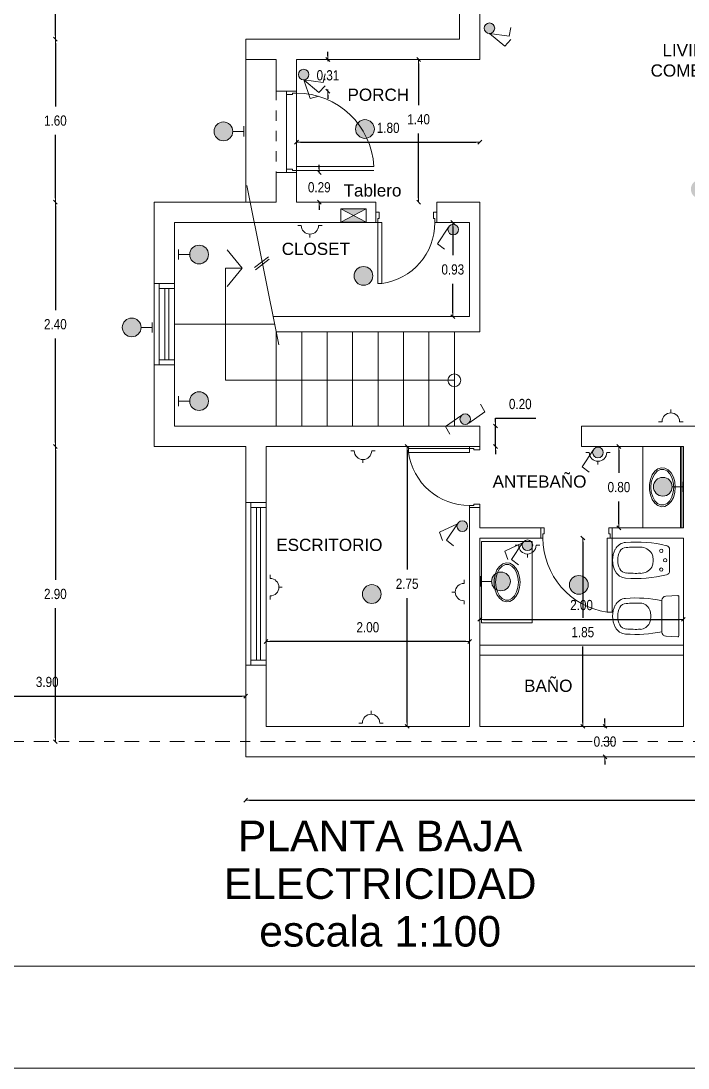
# Model space of a CAD drawing. Header units: millimetres. Extents: x 337 to 1167, y 242 to 575.
# Drawn here: x 541.02 to 547.58, y 242.38 to 252.67 of the extents above; entities that cross this region are included whole.
import ezdxf

# ---------------------------------------------------------------- set-up
doc = ezdxf.new("R2010")
doc.units = ezdxf.units.MM
doc.linetypes.add('bein_line', pattern=[0.08, 0.04, -0.04])
doc.linetypes.add('EJE', pattern=[0.205, 0.145, -0.03, 0, -0.03])
doc.layers.get('0').update_dxf_attribs({"lineweight": 5})
doc.layers.get('Defpoints').update_dxf_attribs({"lineweight": 5})
for name, color, linetype, lineweight in [('0-PB-SANITARIOS', 9, 'Continuous', 5), ('01', 1, 'Continuous', 5), ('cotas', 7, 'Continuous', 5), ('MUROS', 4, 'Continuous', 20), ('PRESENTACION ANTEPROYECTO', 7, 'Continuous', 5), ('proyeccion', 1, 'bein_line', 5), ('sanitarios', 1, 'Continuous', 5), ('trama', 9, 'Continuous', 25)]:
    doc.layers.add(name, color=color, linetype=linetype, lineweight=lineweight)
doc.styles.add('GENERATED_STYLE_13', font='')
doc.styles.add('GENERATED_STYLE_14', font='arial.ttf')
doc.styles.get('GENERATED_STYLE_13').set_extended_font_data('Arial Narrow Occidental')
doc.dimstyles.new('Dimstyle_92', dxfattribs={"dimtxt": 0.1, "dimasz": 0.038, "dimexe": 0.18, "dimexo": 0, "dimgap": 0.09, "dimtad": 1, "dimtih": 1, "dimtoh": 1, "dimzin": 0, "dimdsep": 46, "dimtxsty": 'GENERATED_STYLE_13', "dimblk": 'ARROWHEAD_6', "dimblk1": 'ARROWHEAD_6', "dimblk2": 'ARROWHEAD_6', "dimcen": 0.09, "dimse1": 1, "dimse2": 1, "dimclrd": 252, "dimclre": 252, "dimclrt": 252, "dimadec": 0, "dimazin": 0, "dimtfac": 1, "dimtdec": 4, "dimtmove": 0, "dimatfit": 3, "dimfxl": 1, "dimtolj": 1, "dimtzin": 0, "dimarcsym": 0})

# ---------------------------------------------------------------- blocks, each defined once
blk = doc.blocks.new('ARROWHEAD_6')
at = {"color": 0, "linetype": 'Continuous'}
for p, q in [((0, 0), (-1, 0)), ((-0.5, -0.5), (0.5, 0.5))]:
    blk.add_line(p, q, dxfattribs=at)
blk = doc.blocks.new('*D355')
at = {"layer": 'cotas', "color": 252, "lineweight": -2, "transparency": 16777216}
for p, q in [((544.818, 248.45), (544.818, 247.278)), ((544.818, 245.776), (544.818, 246.998))]:
    blk.add_line(p, q, dxfattribs=at)
at = {"layer": 'Defpoints', "color": 0, "transparency": 16777216}
for p in [(543.432, 248.488), (544.818, 248.488), (543.432, 245.738)]:
    blk.add_point(p, dxfattribs=at)
at = {"layer": 'cotas', "color": 252, "lineweight": -2, "transparency": 16777216, "xscale": 0.03800000000000001, "yscale": 0.03800000000000001, "zscale": 0.03800000000000001}
for p, rotation in [((544.818, 248.488), 90), ((544.818, 245.738), 270)]:
    blk.add_blockref('ARROWHEAD_6', p, dxfattribs=dict(at, rotation=rotation))
at = {"layer": 'cotas', "color": 252, "transparency": 16777216, "insert": (544.818, 247.138), "char_height": 0.1, "attachment_point": 5, "style": 'GENERATED_STYLE_13'}
blk.add_mtext('\\A1;2.75', dxfattribs=at)
blk = doc.blocks.new('*D356')
at = {"layer": 'cotas', "color": 252, "lineweight": -2, "transparency": 16777216}
blk.add_line((545.394, 246.571), (543.47, 246.571), dxfattribs=at)
at = {"layer": 'Defpoints', "color": 0, "transparency": 16777216}
for p in [(543.432, 246.571), (543.432, 245.738), (545.432, 245.738)]:
    blk.add_point(p, dxfattribs=at)
at = {"layer": 'cotas', "color": 252, "lineweight": -2, "transparency": 16777216, "xscale": 0.03800000000000001, "yscale": 0.03800000000000001, "zscale": 0.03800000000000001, "rotation": 180}
blk.add_blockref('ARROWHEAD_6', (543.432, 246.571), dxfattribs=at)
at = {"layer": 'cotas', "color": 252, "lineweight": -2, "transparency": 16777216, "xscale": 0.03800000000000001, "yscale": 0.03800000000000001, "zscale": 0.03800000000000001}
blk.add_blockref('ARROWHEAD_6', (545.432, 246.571), dxfattribs=at)
at = {"layer": 'cotas', "color": 252, "transparency": 16777216, "insert": (544.432, 246.711), "char_height": 0.1, "attachment_point": 5, "style": 'GENERATED_STYLE_13'}
blk.add_mtext('\\A1;2.00', dxfattribs=at)
blk = doc.blocks.new('*D334')
at = {"layer": 'cotas', "color": 252, "lineweight": -2, "transparency": 16777216}
for p, q in [((546.762, 245.776), (546.762, 245.814)), ((546.762, 245.738), (546.762, 245.728)), ((546.762, 245.438), (546.762, 245.448)), ((546.762, 245.4), (546.762, 245.362))]:
    blk.add_line(p, q, dxfattribs=at)
at = {"layer": 'Defpoints', "color": 0, "transparency": 16777216}
for p in [(547.132, 245.738), (546.762, 245.438), (547.132, 245.438)]:
    blk.add_point(p, dxfattribs=at)
at = {"layer": 'cotas', "color": 252, "lineweight": -2, "transparency": 16777216, "xscale": 0.03800000000000001, "yscale": 0.03800000000000001, "zscale": 0.03800000000000001}
for p, rotation in [((546.762, 245.738), 270), ((546.762, 245.438), 90)]:
    blk.add_blockref('ARROWHEAD_6', p, dxfattribs=dict(at, rotation=rotation))
at = {"layer": 'cotas', "color": 252, "transparency": 16777216, "insert": (546.762, 245.588), "char_height": 0.1, "attachment_point": 5, "style": 'GENERATED_STYLE_13'}
blk.add_mtext('\\A1;0.30', dxfattribs=at)
blk = doc.blocks.new('*D357')
at = {"layer": 'cotas', "color": 252, "lineweight": -2, "transparency": 16777216}
blk.add_line((545.57, 246.789), (547.494, 246.789), dxfattribs=at)
at = {"layer": 'Defpoints', "color": 0, "transparency": 16777216}
for p in [(547.532, 246.789), (545.532, 245.738), (547.532, 245.738)]:
    blk.add_point(p, dxfattribs=at)
at = {"layer": 'cotas', "color": 252, "lineweight": -2, "transparency": 16777216, "xscale": 0.03800000000000001, "yscale": 0.03800000000000001, "zscale": 0.03800000000000001, "rotation": 180}
blk.add_blockref('ARROWHEAD_6', (545.532, 246.789), dxfattribs=at)
at = {"layer": 'cotas', "color": 252, "lineweight": -2, "transparency": 16777216, "xscale": 0.03800000000000001, "yscale": 0.03800000000000001, "zscale": 0.03800000000000001}
blk.add_blockref('ARROWHEAD_6', (547.532, 246.789), dxfattribs=at)
at = {"layer": 'cotas', "color": 252, "transparency": 16777216, "insert": (546.532, 246.929), "char_height": 0.1, "attachment_point": 5, "style": 'GENERATED_STYLE_13'}
blk.add_mtext('\\A1;2.00', dxfattribs=at)
blk = doc.blocks.new('IM-BE')
at = {"linetype": 'Continuous'}
for p, q in [((-0.197, 0.127), (-0.202, 0.008)), ((0.157, 0.165), (-0.157, 0.165)), ((0, 0.165), (0.157, 0.165)), ((0.197, 0.127), (0.197, 0.123)), ((0.197, 0.123), (0.199, 0.068)), ((-0.445, 0.09), (-0.655, 0.09)), ((0.194, 0), (-0.194, 0)), ((0.199, 0.068), (0.202, 0.008))]:
    blk.add_line(p, q, dxfattribs=at)
for centre in [(-0.642, 0.172), (-0.55, 0.134), (-0.458, 0.172)]:
    blk.add_circle(centre, 0.017, dxfattribs=at)
for centre, radius, start, end in [((-0.601, 0.512), 0.125, 117.5857, 175.5072), ((-0.55, 0.415), 0.235, 90, 117.5857), ((-0.55, 0.415), 0.235, 62.4143, 90), ((-0.499, 0.512), 0.125, 4.4928, 62.4143), ((-0.051, 0.512), 0.125, 117.5857, 175.5072), ((0, 0.415), 0.235, 90, 117.5857), ((0, 0.415), 0.235, 62.4143, 90), ((0.051, 0.512), 0.125, 4.4928, 62.4143), ((0.545, 0.422), 1.274, 175.5072, 193.7065), ((0.545, 0.422), 1.224, 175.5072, 182.1425), ((-0.601, 0.512), 0.075, 117.5857, 175.5072), ((-0.55, 0.415), 0.185, 90, 117.5857), ((-0.55, 0.415), 0.185, 62.4143, 90), ((-0.499, 0.512), 0.075, 4.4928, 62.4143), ((-1.645, 0.422), 1.224, 357.8575, 4.4928), ((-1.645, 0.422), 1.274, 346.2935, 4.4928), ((1.095, 0.422), 1.274, 175.5072, 191.6563), ((1.095, 0.422), 1.224, 175.5072, 182.1425), ((-0.051, 0.512), 0.075, 117.5857, 175.5072), ((0.014, 0.396), 0.12, 263.469, 263.469), ((0.014, 0.396), 0.12, 270.0917, 270.0917), ((0, 0.415), 0.185, 90, 117.5857), ((0, 0.415), 0.185, 62.4143, 90), ((0.051, 0.512), 0.075, 4.4928, 62.4143), ((-1.095, 0.422), 1.224, 357.8575, 4.4928), ((-1.095, 0.422), 1.274, 348.3437, 4.4928), ((-0.548, 0.377), 0.131, 180, 238.1767), ((-0.552, 0.377), 0.131, 301.8233, 0), ((-0.028, 0.381), 0.101, 182.7072, 247.2321), ((0.028, 0.381), 0.101, 292.7679, 357.2928), ((-0.564, 0.373), 0.12, 243.7978, 262.0389), ((-0.551, 0.45), 0.198, 261.4941, 270.299), ((-0.549, 0.45), 0.198, 269.701, 278.5059), ((-0.536, 0.373), 0.12, 277.9611, 296.2022), ((-0.014, 0.396), 0.12, 243.7978, 262.0389), ((-0.001, 0.473), 0.198, 261.4941, 270.299), ((0.001, 0.473), 0.198, 269.701, 278.5059), ((0.014, 0.396), 0.12, 277.9611, 296.2022), ((-0.655, 0.13), 0.04, 193.7065, 270), ((-0.445, 0.13), 0.04, 270, 346.2935), ((-0.157, 0.125), 0.04, 90, 177.3974), ((0.157, 0.125), 0.04, 54.1158, 90), ((0.157, 0.125), 0.04, 51.7009, 54.1158), ((0.157, 0.125), 0.04, 42.1852, 51.7009), ((0.157, 0.125), 0.04, 2.6026, 42.1852), ((-0.194, 0.008), 0.008, 177.3974, 270), ((0.194, 0.008), 0.008, 270, 355.889), ((0.194, 0.008), 0.008, 355.889, 2.6026)]:
    blk.add_arc(centre, radius, start, end, dxfattribs=at)
blk = doc.blocks.new('*D358')
at = {"layer": 'cotas', "color": 252, "lineweight": -2, "transparency": 16777216}
for p, q in [((548.179, 255.4), (548.179, 252.103)), ((548.179, 248.526), (548.179, 251.823))]:
    blk.add_line(p, q, dxfattribs=at)
at = {"layer": 'Defpoints', "color": 0, "transparency": 16777216}
for p in [(545.532, 255.438), (547.632, 248.488), (548.179, 248.488)]:
    blk.add_point(p, dxfattribs=at)
at = {"layer": 'cotas', "color": 252, "lineweight": -2, "transparency": 16777216, "xscale": 0.03800000000000001, "yscale": 0.03800000000000001, "zscale": 0.03800000000000001}
for p, rotation in [((548.179, 255.438), 90), ((548.179, 248.488), 270)]:
    blk.add_blockref('ARROWHEAD_6', p, dxfattribs=dict(at, rotation=rotation))
at = {"layer": 'cotas', "color": 252, "transparency": 16777216, "insert": (548.179, 251.963), "char_height": 0.1, "attachment_point": 5, "style": 'GENERATED_STYLE_13'}
blk.add_mtext('\\A1;6.95', dxfattribs=at)
blk = doc.blocks.new('*D364')
at = {"layer": 'cotas', "color": 252, "lineweight": -2, "transparency": 16777216}
for p, q in [((546.899, 248.45), (546.899, 248.228)), ((546.899, 247.726), (546.899, 247.948))]:
    blk.add_line(p, q, dxfattribs=at)
at = {"layer": 'Defpoints', "color": 0, "transparency": 16777216}
for p in [(547.133, 248.488), (546.899, 247.688), (547.133, 247.688)]:
    blk.add_point(p, dxfattribs=at)
at = {"layer": 'cotas', "color": 252, "lineweight": -2, "transparency": 16777216, "xscale": 0.03800000000000001, "yscale": 0.03800000000000001, "zscale": 0.03800000000000001}
for p, rotation in [((546.899, 248.488), 90), ((546.899, 247.688), 270)]:
    blk.add_blockref('ARROWHEAD_6', p, dxfattribs=dict(at, rotation=rotation))
at = {"layer": 'cotas', "color": 252, "transparency": 16777216, "insert": (546.899, 248.088), "char_height": 0.1, "attachment_point": 5, "style": 'GENERATED_STYLE_13'}
blk.add_mtext('\\A1;0.80', dxfattribs=at)
blk = doc.blocks.new('*D367')
at = {"layer": 'cotas', "color": 252, "lineweight": -2, "transparency": 16777216}
for p, q in [((546.544, 247.55), (546.544, 246.803)), ((546.544, 245.776), (546.544, 246.523))]:
    blk.add_line(p, q, dxfattribs=at)
at = {"layer": 'Defpoints', "color": 0, "transparency": 16777216}
for p in [(547.532, 247.588), (546.544, 245.738), (547.532, 245.738)]:
    blk.add_point(p, dxfattribs=at)
at = {"layer": 'cotas', "color": 252, "lineweight": -2, "transparency": 16777216, "xscale": 0.03800000000000001, "yscale": 0.03800000000000001, "zscale": 0.03800000000000001}
for p, rotation in [((546.544, 247.588), 90), ((546.544, 245.738), 270)]:
    blk.add_blockref('ARROWHEAD_6', p, dxfattribs=dict(at, rotation=rotation))
at = {"layer": 'cotas', "color": 252, "transparency": 16777216, "insert": (546.544, 246.663), "char_height": 0.1, "attachment_point": 5, "style": 'GENERATED_STYLE_13'}
blk.add_mtext('\\A1;1.85', dxfattribs=at)
blk = doc.blocks.new('*D368')
at = {"layer": 'cotas', "color": 252, "lineweight": -2, "transparency": 16777216}
for p, q in [((545.687, 248.726), (545.687, 248.764)), ((545.687, 248.764), (546.082, 248.764)), ((545.687, 248.488), (545.687, 248.688)), ((545.687, 248.45), (545.687, 248.412))]:
    blk.add_line(p, q, dxfattribs=at)
at = {"layer": 'Defpoints', "color": 0, "transparency": 16777216}
for p in [(545.532, 248.688), (545.687, 248.688), (545.532, 248.488)]:
    blk.add_point(p, dxfattribs=at)
at = {"layer": 'cotas', "color": 252, "lineweight": -2, "transparency": 16777216, "xscale": 0.03800000000000001, "yscale": 0.03800000000000001, "zscale": 0.03800000000000001}
for p, rotation in [((545.687, 248.688), 270), ((545.687, 248.488), 90)]:
    blk.add_blockref('ARROWHEAD_6', p, dxfattribs=dict(at, rotation=rotation))
at = {"layer": 'cotas', "color": 252, "transparency": 16777216, "insert": (545.93, 248.904), "char_height": 0.1, "attachment_point": 5, "style": 'GENERATED_STYLE_13'}
blk.add_mtext('\\A1;0.20', dxfattribs=at)
blk = doc.blocks.new('*D370')
at = {"layer": 'cotas', "color": 252, "lineweight": -2, "transparency": 16777216}
blk.add_line((539.37, 246.034), (543.194, 246.034), dxfattribs=at)
at = {"layer": 'Defpoints', "color": 0, "transparency": 16777216}
for p in [(543.232, 246.034), (539.332, 245.588), (543.232, 245.588)]:
    blk.add_point(p, dxfattribs=at)
at = {"layer": 'cotas', "color": 252, "lineweight": -2, "transparency": 16777216, "xscale": 0.03800000000000001, "yscale": 0.03800000000000001, "zscale": 0.03800000000000001, "rotation": 180}
blk.add_blockref('ARROWHEAD_6', (539.332, 246.034), dxfattribs=at)
at = {"layer": 'cotas', "color": 252, "lineweight": -2, "transparency": 16777216, "xscale": 0.03800000000000001, "yscale": 0.03800000000000001, "zscale": 0.03800000000000001}
blk.add_blockref('ARROWHEAD_6', (543.232, 246.034), dxfattribs=at)
at = {"layer": 'cotas', "color": 252, "transparency": 16777216, "insert": (541.282, 246.174), "char_height": 0.1, "attachment_point": 5, "style": 'GENERATED_STYLE_13'}
blk.add_mtext('\\A1;3.90', dxfattribs=at)
blk = doc.blocks.new('*D374')
at = {"layer": 'cotas', "color": 252, "lineweight": -2, "transparency": 16777216}
blk.add_line((543.27, 245.012), (552.794, 245.012), dxfattribs=at)
at = {"layer": 'Defpoints', "color": 0, "transparency": 16777216}
for p in [(543.232, 245.438), (552.832, 245.438), (552.832, 245.012)]:
    blk.add_point(p, dxfattribs=at)
at = {"layer": 'cotas', "color": 252, "lineweight": -2, "transparency": 16777216, "xscale": 0.03800000000000001, "yscale": 0.03800000000000001, "zscale": 0.03800000000000001, "rotation": 180}
blk.add_blockref('ARROWHEAD_6', (543.232, 245.012), dxfattribs=at)
at = {"layer": 'cotas', "color": 252, "lineweight": -2, "transparency": 16777216, "xscale": 0.03800000000000001, "yscale": 0.03800000000000001, "zscale": 0.03800000000000001}
blk.add_blockref('ARROWHEAD_6', (552.832, 245.012), dxfattribs=at)
at = {"layer": 'cotas', "color": 252, "transparency": 16777216, "insert": (548.032, 245.152), "char_height": 0.1, "attachment_point": 5, "style": 'GENERATED_STYLE_13'}
blk.add_mtext('\\A1;9.60', dxfattribs=at)
blk = doc.blocks.new('*D403')
at = {"layer": 'cotas', "color": 252, "lineweight": -2, "transparency": 16777216}
blk.add_line((543.77, 251.477), (545.494, 251.477), dxfattribs=at)
at = {"layer": 'Defpoints', "color": 0, "transparency": 16777216}
for p in [(545.532, 251.477), (543.732, 250.888), (545.532, 250.888)]:
    blk.add_point(p, dxfattribs=at)
at = {"layer": 'cotas', "color": 252, "lineweight": -2, "transparency": 16777216, "xscale": 0.03800000000000001, "yscale": 0.03800000000000001, "zscale": 0.03800000000000001, "rotation": 180}
blk.add_blockref('ARROWHEAD_6', (543.732, 251.477), dxfattribs=at)
at = {"layer": 'cotas', "color": 252, "lineweight": -2, "transparency": 16777216, "xscale": 0.03800000000000001, "yscale": 0.03800000000000001, "zscale": 0.03800000000000001}
blk.add_blockref('ARROWHEAD_6', (545.532, 251.477), dxfattribs=at)
at = {"layer": 'cotas', "color": 252, "transparency": 16777216, "insert": (544.632, 251.617), "char_height": 0.1, "attachment_point": 5, "style": 'GENERATED_STYLE_13'}
blk.add_mtext('\\A1;1.80', dxfattribs=at)
blk = doc.blocks.new('*D404')
at = {"layer": 'cotas', "color": 252, "lineweight": -2, "transparency": 16777216}
for p, q in [((544.931, 252.25), (544.931, 251.841)), ((544.931, 250.926), (544.931, 251.561))]:
    blk.add_line(p, q, dxfattribs=at)
at = {"layer": 'Defpoints', "color": 0, "transparency": 16777216}
for p in [(543.432, 252.288), (542.332, 250.888), (544.931, 250.888)]:
    blk.add_point(p, dxfattribs=at)
at = {"layer": 'cotas', "color": 252, "lineweight": -2, "transparency": 16777216, "xscale": 0.03800000000000001, "yscale": 0.03800000000000001, "zscale": 0.03800000000000001}
for p, rotation in [((544.931, 252.288), 90), ((544.931, 250.888), 270)]:
    blk.add_blockref('ARROWHEAD_6', p, dxfattribs=dict(at, rotation=rotation))
at = {"layer": 'cotas', "color": 252, "transparency": 16777216, "insert": (544.931, 251.701), "char_height": 0.1, "attachment_point": 5, "style": 'GENERATED_STYLE_13'}
blk.add_mtext('\\A1;1.40', dxfattribs=at)
blk = doc.blocks.new('*D405')
at = {"layer": 'Defpoints', "color": 0, "transparency": 16777216}
for p in [(543.732, 252.288), (544.04, 252.288), (543.732, 251.978)]:
    blk.add_point(p, dxfattribs=at)
at = {"layer": 'PRESENTACION ANTEPROYECTO', "color": 252, "lineweight": -2, "transparency": 16777216}
for p, q in [((544.04, 252.326), (544.04, 252.364)), ((544.04, 252.288), (544.04, 252.273)), ((544.04, 251.978), (544.04, 251.993)), ((544.04, 251.94), (544.04, 251.902))]:
    blk.add_line(p, q, dxfattribs=at)
at = {"layer": 'PRESENTACION ANTEPROYECTO', "color": 252, "lineweight": -2, "transparency": 16777216, "xscale": 0.03800000000000001, "yscale": 0.03800000000000001, "zscale": 0.03800000000000001}
for p, rotation in [((544.04, 252.288), 270), ((544.04, 251.978), 90)]:
    blk.add_blockref('ARROWHEAD_6', p, dxfattribs=dict(at, rotation=rotation))
at = {"layer": 'PRESENTACION ANTEPROYECTO', "color": 252, "transparency": 16777216, "insert": (544.04, 252.133), "char_height": 0.1, "attachment_point": 5, "style": 'GENERATED_STYLE_13'}
blk.add_mtext('\\A1;0.31', dxfattribs=at)
blk = doc.blocks.new('*D406')
at = {"layer": 'Defpoints', "color": 0, "transparency": 16777216}
for p in [(543.732, 251.178), (543.732, 250.888), (543.955, 250.888)]:
    blk.add_point(p, dxfattribs=at)
at = {"layer": 'PRESENTACION ANTEPROYECTO', "color": 252, "lineweight": -2, "transparency": 16777216}
for p, q in [((543.955, 251.216), (543.955, 251.254)), ((543.955, 251.178), (543.955, 251.173)), ((543.955, 250.888), (543.955, 250.893)), ((543.955, 250.85), (543.955, 250.812))]:
    blk.add_line(p, q, dxfattribs=at)
at = {"layer": 'PRESENTACION ANTEPROYECTO', "color": 252, "lineweight": -2, "transparency": 16777216, "xscale": 0.03800000000000001, "yscale": 0.03800000000000001, "zscale": 0.03800000000000001}
for p, rotation in [((543.955, 251.178), 270), ((543.955, 250.888), 90)]:
    blk.add_blockref('ARROWHEAD_6', p, dxfattribs=dict(at, rotation=rotation))
at = {"layer": 'PRESENTACION ANTEPROYECTO', "color": 252, "transparency": 16777216, "insert": (543.955, 251.033), "char_height": 0.1, "attachment_point": 5, "style": 'GENERATED_STYLE_13'}
blk.add_mtext('\\A1;0.29', dxfattribs=at)
blk = doc.blocks.new('*D467')
at = {"layer": 'cotas', "color": 252, "lineweight": -2, "transparency": 16777216}
for p, q in [((541.362, 252.45), (541.362, 251.828)), ((541.362, 250.926), (541.362, 251.548))]:
    blk.add_line(p, q, dxfattribs=at)
at = {"layer": 'Defpoints', "color": 0, "transparency": 16777216}
for p in [(542.573, 252.488), (541.362, 250.888), (544.673, 250.888)]:
    blk.add_point(p, dxfattribs=at)
at = {"layer": 'cotas', "color": 252, "lineweight": -2, "transparency": 16777216, "xscale": 0.03800000000000001, "yscale": 0.03800000000000001, "zscale": 0.03800000000000001}
for p, rotation in [((541.362, 252.488), 90), ((541.362, 250.888), 270)]:
    blk.add_blockref('ARROWHEAD_6', p, dxfattribs=dict(at, rotation=rotation))
at = {"layer": 'cotas', "color": 252, "transparency": 16777216, "insert": (541.362, 251.688), "char_height": 0.1, "attachment_point": 5, "style": 'GENERATED_STYLE_13'}
blk.add_mtext('\\A1;1.60', dxfattribs=at)
blk = doc.blocks.new('*D468')
at = {"layer": 'cotas', "color": 252, "lineweight": -2, "transparency": 16777216}
for p, q in [((541.362, 255.55), (541.362, 254.178)), ((541.362, 252.526), (541.362, 253.898))]:
    blk.add_line(p, q, dxfattribs=at)
at = {"layer": 'Defpoints', "color": 0, "transparency": 16777216}
for p in [(544.673, 255.588), (541.362, 252.488), (544.673, 252.488)]:
    blk.add_point(p, dxfattribs=at)
at = {"layer": 'cotas', "color": 252, "lineweight": -2, "transparency": 16777216, "xscale": 0.03800000000000001, "yscale": 0.03800000000000001, "zscale": 0.03800000000000001}
for p, rotation in [((541.362, 255.588), 90), ((541.362, 252.488), 270)]:
    blk.add_blockref('ARROWHEAD_6', p, dxfattribs=dict(at, rotation=rotation))
at = {"layer": 'cotas', "color": 252, "transparency": 16777216, "insert": (541.362, 254.038), "char_height": 0.1, "attachment_point": 5, "style": 'GENERATED_STYLE_13'}
blk.add_mtext('\\A1;3.10', dxfattribs=at)
blk = doc.blocks.new('*D469')
at = {"layer": 'cotas', "color": 252, "lineweight": -2, "transparency": 16777216}
for p, q in [((541.362, 248.45), (541.362, 247.178)), ((541.362, 245.626), (541.362, 246.898))]:
    blk.add_line(p, q, dxfattribs=at)
at = {"layer": 'Defpoints', "color": 0, "transparency": 16777216}
for p in [(541.362, 248.488), (542.573, 248.488), (542.573, 245.588)]:
    blk.add_point(p, dxfattribs=at)
at = {"layer": 'cotas', "color": 252, "lineweight": -2, "transparency": 16777216, "xscale": 0.03800000000000001, "yscale": 0.03800000000000001, "zscale": 0.03800000000000001}
for p, rotation in [((541.362, 248.488), 90), ((541.362, 245.588), 270)]:
    blk.add_blockref('ARROWHEAD_6', p, dxfattribs=dict(at, rotation=rotation))
at = {"layer": 'cotas', "color": 252, "transparency": 16777216, "insert": (541.362, 247.038), "char_height": 0.1, "attachment_point": 5, "style": 'GENERATED_STYLE_13'}
blk.add_mtext('\\A1;2.90', dxfattribs=at)
blk = doc.blocks.new('*D470')
at = {"layer": 'cotas', "color": 252, "lineweight": -2, "transparency": 16777216}
for p, q in [((541.362, 250.85), (541.362, 249.828)), ((541.362, 248.526), (541.362, 249.548))]:
    blk.add_line(p, q, dxfattribs=at)
at = {"layer": 'Defpoints', "color": 0, "transparency": 16777216}
for p in [(541.673, 250.888), (541.362, 248.488), (541.673, 248.488)]:
    blk.add_point(p, dxfattribs=at)
at = {"layer": 'cotas', "color": 252, "lineweight": -2, "transparency": 16777216, "xscale": 0.03800000000000001, "yscale": 0.03800000000000001, "zscale": 0.03800000000000001}
for p, rotation in [((541.362, 250.888), 90), ((541.362, 248.488), 270)]:
    blk.add_blockref('ARROWHEAD_6', p, dxfattribs=dict(at, rotation=rotation))
at = {"layer": 'cotas', "color": 252, "transparency": 16777216, "insert": (541.362, 249.688), "char_height": 0.1, "attachment_point": 5, "style": 'GENERATED_STYLE_13'}
blk.add_mtext('\\A1;2.40', dxfattribs=at)
blk = doc.blocks.new('*D480')
at = {"layer": 'cotas', "color": 252, "lineweight": -2, "transparency": 16777216}
for p, q in [((545.267, 250.65), (545.267, 250.366)), ((545.267, 249.801), (545.267, 250.086))]:
    blk.add_line(p, q, dxfattribs=at)
at = {"layer": 'Defpoints', "color": 0, "transparency": 16777216}
for p in [(545.432, 250.688), (545.267, 249.763), (545.432, 249.763)]:
    blk.add_point(p, dxfattribs=at)
at = {"layer": 'cotas', "color": 252, "lineweight": -2, "transparency": 16777216, "xscale": 0.03800000000000001, "yscale": 0.03800000000000001, "zscale": 0.03800000000000001}
for p, rotation in [((545.267, 250.688), 90), ((545.267, 249.763), 270)]:
    blk.add_blockref('ARROWHEAD_6', p, dxfattribs=dict(at, rotation=rotation))
at = {"layer": 'cotas', "color": 252, "transparency": 16777216, "insert": (545.267, 250.226), "char_height": 0.1, "attachment_point": 5, "style": 'GENERATED_STYLE_13'}
blk.add_mtext('\\A1;0.93', dxfattribs=at)

msp = doc.modelspace()

# ---------------------------------------------------------------- hatches: boundary and pattern name
at = {"layer": 'trama'}
h = msp.add_hatch(color=256, dxfattribs=at)
h.dxf.hatch_style = 1
h.paths.add_polyline_path([(539.595, 255.507), (539.595, 255.257), (539.659, 255.382)])
h.paths.add_polyline_path([(539.724, 255.507), (539.659, 255.382), (539.724, 255.257)])
h.paths.add_polyline_path([(547.791, 253.644, 1), (547.606, 253.644, 1)])
h.paths.add_polyline_path([(543.105, 251.583, 1), (542.921, 251.583, 1)])
h.paths.add_polyline_path([(544.496, 251.606, 0.70944), (544.332, 251.664, -0.057131), (544.422, 251.516, 0.358569)])
h.paths.add_polyline_path([(544.332, 251.664, 0.169974), (544.312, 251.606, 0.472137), (544.422, 251.516, 0.057131)])
h.paths.add_polyline_path([(543.854, 252.141, 1), (543.75, 252.141, 1)])
h.paths.add_polyline_path([(542.02, 249.657, 1), (542.204, 249.657, 1)])
h.paths.add_polyline_path([(542.866, 248.933, 1), (542.682, 248.933, 1)])
h.paths.add_polyline_path([(542.866, 250.373, 1), (542.682, 250.373, 1)])
h.paths.add_polyline_path([(544.481, 250.163, 1), (544.296, 250.163, 1)])
h.paths.add_polyline_path([(544.291, 250.756), (544.166, 250.692), (544.416, 250.692)])
h.paths.add_polyline_path([(544.416, 250.821), (544.166, 250.821), (544.291, 250.756)])
h.paths.add_polyline_path([(545.219, 250.618, 1), (545.323, 250.618, 1)])
h.paths.add_polyline_path([(547.791, 251.015, 1), (547.606, 251.015, 1)])
h.paths.add_polyline_path([(545.441, 248.756, 1), (545.337, 248.756, 1)])
h.paths.add_polyline_path([(546.745, 248.428, 1), (546.641, 248.428, 1)])
h.paths.add_polyline_path([(547.423, 248.092, 1), (547.238, 248.092, 1)])
h.paths.add_polyline_path([(544.378, 247.038, 1), (544.563, 247.038, 1)])
h.paths.add_polyline_path([(545.308, 247.705, 1), (545.412, 247.705, 1)])
h.paths.add_polyline_path([(546.048, 247.537, 0.101884), (546.036, 247.554), (545.964, 247.554, 0.202322), (545.948, 247.517, 0.820815), (546.048, 247.497)])
h.paths.add_polyline_path([(545.832, 247.162, 0.532696), (545.705, 247.248), (545.692, 247.202), (545.687, 247.153), (545.692, 247.103), (545.699, 247.08, 0.557687)])
h.paths.add_polyline_path([(545.687, 247.153), (545.692, 247.202), (545.705, 247.248, 0.062015), (545.685, 247.237), (545.682, 247.229), (545.673, 247.179), (545.673, 247.127), (545.679, 247.093, 0.064266), (545.699, 247.08), (545.692, 247.103)])
h.paths.add_polyline_path([(545.673, 247.179), (545.682, 247.229), (545.685, 247.237, 0.238368), (545.648, 247.162, 0.215752), (545.679, 247.093), (545.673, 247.127)])
h.paths.add_polyline_path([(546.598, 247.128, 1), (546.413, 247.128, 1)])
h.paths.add_polyline_path([(547.76, 247.23, 1), (547.945, 247.23, 1)])
h.paths.add_polyline_path([(549.455, 247.173, 1), (549.271, 247.173, 1)])
h.paths.add_polyline_path([(549.218, 246.037, 0.370665), (549.139, 246.128), (549.139, 245.946, 0.370665)])
h.paths.add_polyline_path([(549.139, 246.128, 0.459145), (549.033, 246.037, 0.459145), (549.139, 245.946)])
h.paths.add_polyline_path([(551.901, 247.146, 1), (551.717, 247.146, 1)])
h.paths.add_polyline_path([(552.452, 247.374, 1), (552.267, 247.374, 1)])
h.paths.add_polyline_path([(549.52, 248.569, 1), (549.416, 248.569, 1)])
h.paths.add_polyline_path([(551.06, 248.345), (550.995, 248.469), (550.995, 248.22)])
h.paths.add_polyline_path([(551.124, 248.469), (551.06, 248.345), (551.124, 248.22)])
h.paths.add_polyline_path([(551.846, 248.417, 1), (551.95, 248.417, 1)])
h.paths.add_polyline_path([(550.037, 249.408, 1), (549.852, 249.408, 1)])
h.paths.add_polyline_path([(552.98, 247.306, 1), (553.164, 247.306, 1)])
h.paths.add_polyline_path([(552.999, 251.747, 1), (553.184, 251.747, 1)])
h.paths.add_polyline_path([(551.287, 253.665, 1), (551.472, 253.665, 1)])
h.paths.add_polyline_path([(550.845, 255.152, 1), (550.661, 255.152, 1)])
h.paths.add_polyline_path([(545.679, 252.596, 1), (545.575, 252.596, 1)])
h.paths.add_polyline_path([(549.513, 251.994, 1), (549.409, 251.994, 1)])
h.paths.add_polyline_path([(549.765, 255.043, 1), (549.869, 255.043, 1)])

# ---------------------------------------------------------------- linework, layer by layer
at = {"layer": '01'}
for p, q in [((545.627, 252.544), (545.82, 252.518)), ((545.627, 252.544), (545.778, 252.421)), ((545.82, 252.518), (545.838, 252.603)), ((545.778, 252.421), (545.837, 252.484)), ((543.994, 252.063), (544.012, 252.148)), ((543.802, 252.089), (543.994, 252.063)), ((543.802, 252.089), (543.952, 251.966)), ((543.802, 252.089), (543.867, 251.906)), ((543.952, 251.966), (544.012, 252.029)), ((543.867, 251.906), (543.951, 251.929)), ((543.214, 251.583), (543.214, 251.633)), ((543.105, 251.583), (543.214, 251.583)), ((543.214, 251.583), (543.214, 251.533)), ((544.416, 250.821), (544.166, 250.692)), ((544.166, 250.821), (544.416, 250.692)), ((543.743, 250.659), (543.778, 250.659)), ((543.949, 250.659), (543.984, 250.659)), ((545.224, 250.641), (545.116, 250.479)), ((543.863, 250.573), (543.863, 250.541)), ((545.116, 250.479), (545.185, 250.426)), ((542.573, 250.373), (542.573, 250.423)), ((542.682, 250.373), (542.573, 250.373)), ((542.573, 250.373), (542.573, 250.323)), ((542.204, 249.657), (542.313, 249.657)), ((542.313, 249.657), (542.313, 249.706)), ((542.313, 249.657), (542.313, 249.607)), ((542.573, 248.933), (542.573, 248.982)), ((542.682, 248.933), (542.573, 248.933)), ((542.573, 248.933), (542.573, 248.883)), ((545.583, 248.828), (545.424, 248.717)), ((545.539, 248.903), (545.583, 248.828)), ((547.409, 248.817), (547.409, 248.85)), ((545.354, 248.794), (545.194, 248.683)), ((547.323, 248.731), (547.288, 248.731)), ((547.529, 248.731), (547.495, 248.731)), ((545.194, 248.683), (545.239, 248.608)), ((544.264, 248.445), (544.298, 248.445)), ((544.47, 248.445), (544.504, 248.445)), ((546.647, 248.451), (546.538, 248.289)), ((546.573, 248.428), (546.607, 248.428)), ((546.779, 248.428), (546.814, 248.428)), ((544.384, 248.359), (544.384, 248.326)), ((546.693, 248.342), (546.693, 248.309)), ((546.538, 248.289), (546.607, 248.236)), ((547.531, 248.092), (547.531, 248.141)), ((547.423, 248.092), (547.531, 248.092)), ((547.531, 248.092), (547.531, 248.042)), ((545.314, 247.728), (545.137, 247.647)), ((545.314, 247.728), (545.205, 247.566)), ((545.137, 247.647), (545.167, 247.565)), ((545.205, 247.566), (545.274, 247.513)), ((545.953, 247.54), (545.777, 247.459)), ((545.953, 247.54), (545.845, 247.378)), ((545.88, 247.517), (545.914, 247.517)), ((546.086, 247.517), (546.121, 247.517)), ((545.777, 247.459), (545.807, 247.377)), ((546, 247.431), (546, 247.398)), ((545.845, 247.378), (545.914, 247.325)), ((543.472, 247.191), (543.472, 247.225)), ((545.539, 247.162), (545.539, 247.212)), ((543.558, 247.105), (543.591, 247.105)), ((545.377, 247.178), (545.377, 247.143)), ((545.648, 247.162), (545.539, 247.162)), ((545.539, 247.162), (545.539, 247.113)), ((543.472, 246.984), (543.472, 247.019)), ((545.291, 247.057), (545.258, 247.057)), ((545.377, 246.971), (545.377, 246.937)), ((544.464, 245.857), (544.464, 245.889)), ((544.378, 245.771), (544.343, 245.771)), ((544.584, 245.771), (544.55, 245.771))]:
    msp.add_line(p, q, dxfattribs=at)
at = {"layer": '01', "linetype": 'Continuous'}
for p, q in [((543.232, 252.288), (543.232, 250.888)), ((543.632, 251.946), (543.632, 251.978)), ((543.632, 251.978), (543.632, 251.178)), ((543.632, 251.978), (543.732, 251.978)), ((543.692, 251.946), (543.632, 251.946)), ((543.692, 251.958), (543.692, 251.946)), ((543.732, 251.958), (543.692, 251.958)), ((543.732, 251.978), (543.732, 251.198)), ((543.632, 251.21), (543.692, 251.21)), ((543.632, 251.178), (543.632, 251.21)), ((543.692, 251.198), (543.692, 251.21)), ((543.692, 251.198), (543.732, 251.198)), ((543.732, 251.238), (543.732, 251.198)), ((544.492, 251.238), (543.732, 251.238)), ((543.732, 251.218), (543.732, 251.198)), ((543.732, 251.198), (544.492, 251.198)), ((543.732, 251.198), (543.732, 251.178)), ((543.632, 251.178), (543.732, 251.178)), ((543.558, 249.486), (543.242, 251.05)), ((544.51, 250.788), (544.542, 250.788)), ((544.542, 250.788), (544.542, 250.728)), ((545.078, 250.788), (545.11, 250.788)), ((545.078, 250.728), (545.078, 250.788)), ((544.51, 250.688), (544.57, 250.688)), ((544.542, 250.728), (544.53, 250.728)), ((544.53, 250.688), (544.53, 250.728)), ((544.57, 250.688), (544.53, 250.688)), ((544.53, 250.688), (544.53, 250.088)), ((544.57, 250.088), (544.57, 250.688)), ((545.09, 250.728), (545.078, 250.728)), ((545.09, 250.688), (545.09, 250.728)), ((545.11, 250.688), (545.09, 250.688)), ((543.199, 250.238), (543.051, 250.419)), ((543.455, 250.35), (543.319, 250.245)), ((543.463, 250.327), (543.327, 250.222)), ((543.032, 249.138), (543.032, 250.238)), ((543.199, 250.238), (543.032, 250.238)), ((543.199, 250.238), (543.051, 250.058)), ((542.332, 250.088), (542.332, 249.288)), ((542.382, 250.088), (542.382, 249.288)), ((542.532, 249.288), (542.532, 250.088)), ((544.53, 250.088), (544.57, 250.088)), ((542.382, 250.038), (542.532, 250.038)), ((542.382, 249.988), (542.382, 249.338)), ((542.437, 250.038), (542.437, 249.338)), ((542.477, 250.038), (542.477, 249.338)), ((543.517, 249.688), (542.532, 249.688)), ((543.532, 249.613), (543.532, 248.688)), ((543.782, 249.613), (543.782, 248.688)), ((544.032, 249.613), (544.032, 248.688)), ((544.282, 249.613), (544.282, 248.688)), ((544.532, 249.613), (544.532, 248.688)), ((544.782, 249.613), (544.782, 248.688)), ((545.032, 249.613), (545.032, 248.688)), ((545.282, 249.613), (545.282, 248.688)), ((542.382, 249.338), (542.532, 249.338)), ((545.282, 249.138), (543.032, 249.138)), ((545.432, 248.468), (544.832, 248.468)), ((544.832, 248.468), (544.832, 248.428)), ((544.832, 248.428), (545.432, 248.428)), ((545.432, 248.488), (545.432, 248.428)), ((545.432, 248.428), (545.432, 248.468)), ((545.432, 248.468), (545.472, 248.468)), ((545.472, 248.456), (545.472, 248.468)), ((545.532, 248.456), (545.472, 248.456)), ((545.532, 248.488), (545.532, 248.456)), ((543.232, 247.938), (543.232, 246.338)), ((543.282, 247.938), (543.282, 247.888)), ((543.432, 247.938), (543.432, 247.888)), ((545.432, 247.908), (545.472, 247.908)), ((545.432, 247.888), (545.432, 247.908)), ((545.472, 247.92), (545.532, 247.92)), ((545.472, 247.908), (545.472, 247.92)), ((545.532, 247.92), (545.532, 247.888)), ((543.282, 247.888), (543.282, 246.388)), ((543.282, 247.888), (543.282, 246.388)), ((543.282, 247.888), (543.432, 247.888)), ((543.337, 247.888), (543.337, 246.388)), ((543.377, 247.888), (543.377, 246.388)), ((543.432, 246.338), (543.432, 247.888)), ((543.432, 246.388), (543.432, 247.813)), ((546.132, 247.688), (546.164, 247.688)), ((546.164, 247.628), (546.152, 247.628)), ((546.152, 247.588), (546.152, 247.628)), ((546.164, 247.688), (546.164, 247.628)), ((546.8, 247.688), (546.832, 247.688)), ((546.8, 247.628), (546.8, 247.688)), ((546.812, 247.628), (546.8, 247.628)), ((546.812, 247.588), (546.812, 247.628)), ((546.152, 247.588), (546.132, 247.588)), ((546.832, 247.588), (546.783, 247.588)), ((546.783, 246.861), (546.783, 247.588)), ((546.832, 247.588), (546.812, 247.588)), ((546.832, 247.588), (546.832, 246.861)), ((546.832, 246.861), (546.783, 246.861)), ((545.532, 246.537), (547.532, 246.537)), ((543.282, 246.388), (543.282, 246.338)), ((543.432, 246.388), (543.282, 246.388)), ((545.532, 246.437), (547.532, 246.437))]:
    msp.add_line(p, q, dxfattribs=at)
at = {"layer": '01'}
msp.add_lwpolyline([(544.416, 250.821), (544.416, 250.692), (544.166, 250.692), (544.166, 250.821)], close=True, dxfattribs=at)
for centre, radius in [((545.627, 252.596), 0.052), ((543.802, 252.141), 0.052), ((543.013, 251.583), 0.0922), ((544.404, 251.606), 0.0922), ((545.271, 250.618), 0.052), ((542.774, 250.373), 0.0922), ((544.389, 250.163), 0.0922), ((542.112, 249.657), 0.0922), ((542.774, 248.933), 0.0922), ((545.389, 248.756), 0.052), ((546.693, 248.428), 0.052), ((547.33, 248.092), 0.0922), ((545.36, 247.705), 0.052), ((546, 247.517), 0.052), ((545.74, 247.162), 0.0922), ((546.505, 247.128), 0.0922), ((544.471, 247.038), 0.0922)]:
    msp.add_circle(centre, radius, dxfattribs=at)
at = {"layer": '01', "linetype": 'Continuous'}
msp.add_circle((545.282, 249.138), 0.0625, dxfattribs=at)
for centre, radius, start, end in [((543.732, 251.198), 0.76, 3.017, 90), ((544.486, 250.686), 0.604, 277.994, 0.1772), ((545.43, 248.512), 0.604, 187.994, 270.1772), ((546.885, 247.586), 0.732, 179.8228, 262.006)]:
    msp.add_arc(centre, radius, start, end, dxfattribs=at)
at = {"layer": '01'}
for centre, start, end in [((543.863, 250.659), 180, 0), ((547.409, 248.731), 0, 180), ((544.384, 248.445), 180, 0), ((546.693, 248.428), 180, 0), ((546, 247.517), 180, 0), ((543.472, 247.105), 270, 90), ((545.377, 247.057), 90, 270), ((544.464, 245.771), 0, 180)]:
    msp.add_arc(centre, 0.0859, start, end, dxfattribs=at)
at = {"layer": 'MUROS'}
for p, q in [((545.332, 253.236), (545.332, 252.488)), ((545.532, 253.236), (545.532, 252.288)), ((545.332, 252.488), (543.232, 252.488)), ((543.232, 252.288), (543.232, 252.488)), ((543.532, 252.288), (543.232, 252.288)), ((543.532, 251.978), (543.532, 252.288)), ((543.732, 252.288), (545.532, 252.288)), ((543.732, 251.978), (543.732, 252.288)), ((543.532, 251.978), (543.732, 251.978)), ((543.532, 250.888), (543.532, 251.178)), ((543.532, 251.178), (543.732, 251.178)), ((543.732, 250.888), (543.732, 251.178)), ((543.532, 250.888), (542.332, 250.888)), ((542.332, 250.088), (542.332, 250.888)), ((544.51, 250.888), (543.732, 250.888)), ((544.51, 250.888), (544.51, 250.688)), ((545.532, 250.888), (545.11, 250.888)), ((545.11, 250.888), (545.11, 250.688)), ((545.532, 249.613), (545.532, 250.888)), ((542.532, 250.088), (542.532, 250.688)), ((544.51, 250.688), (542.532, 250.688)), ((545.432, 250.688), (545.11, 250.688)), ((545.432, 249.763), (545.432, 250.688)), ((542.532, 250.088), (542.332, 250.088)), ((545.432, 249.763), (543.502, 249.763)), ((545.532, 249.763), (545.532, 249.613)), ((545.532, 249.613), (543.532, 249.613)), ((542.332, 248.488), (542.332, 249.288)), ((542.532, 249.288), (542.332, 249.288)), ((542.532, 248.688), (542.532, 249.288)), ((543.315, 248.688), (542.532, 248.688)), ((545.532, 248.688), (543.315, 248.688)), ((545.532, 248.488), (545.532, 248.688)), ((548.232, 248.688), (546.532, 248.688)), ((546.532, 248.488), (546.532, 248.688)), ((543.232, 248.488), (542.332, 248.488)), ((543.232, 247.938), (543.232, 248.488)), ((543.432, 247.938), (543.432, 248.488)), ((545.532, 248.488), (543.432, 248.488)), ((547.532, 248.488), (546.532, 248.488)), ((547.532, 247.688), (547.532, 248.488)), ((543.432, 247.938), (543.232, 247.938)), ((545.532, 247.888), (545.432, 247.888)), ((545.432, 245.738), (545.432, 247.888)), ((545.532, 247.688), (545.532, 247.888)), ((546.132, 247.688), (545.532, 247.688)), ((546.132, 247.588), (546.132, 247.688)), ((547.532, 247.688), (546.832, 247.688)), ((546.832, 247.588), (546.832, 247.688)), ((546.132, 247.588), (545.532, 247.588)), ((545.532, 245.738), (545.532, 247.588)), ((547.532, 247.588), (546.832, 247.588)), ((547.532, 245.738), (547.532, 247.588)), ((543.232, 245.438), (543.232, 246.338)), ((543.432, 246.338), (543.232, 246.338)), ((543.432, 245.738), (543.432, 246.338)), ((545.432, 245.738), (543.432, 245.738)), ((547.532, 245.738), (545.532, 245.738)), ((544.807, 245.438), (543.232, 245.438)), ((552.832, 245.438), (544.807, 245.438))]:
    msp.add_line(p, q, dxfattribs=at)
at = {"layer": 'PRESENTACION ANTEPROYECTO', "color": 252, "linetype": 'EJE'}
msp.add_line((569.332, 245.588), (539.332, 245.588), dxfattribs=at)
at = {"layer": 'PRESENTACION ANTEPROYECTO', "color": 2}
msp.add_line((620.941, 243.372), (536.38, 243.382), dxfattribs=at)
at = {"layer": 'PRESENTACION ANTEPROYECTO'}
msp.add_line((639.944, 242.381), (533.88, 242.381), dxfattribs=at)
at = {"layer": 'proyeccion'}
msp.add_line((543.532, 250.888), (543.532, 252.288), dxfattribs=at)
at = {"layer": 'sanitarios', "linetype": 'Continuous'}
for p, q in [((547.133, 247.688), (547.133, 248.488)), ((547.504, 247.688), (547.504, 248.488)), ((547.517, 247.688), (547.517, 248.488)), ((545.548, 246.754), (545.548, 247.554)), ((545.548, 247.554), (546.048, 247.554)), ((546.048, 246.754), (546.048, 247.554)), ((545.548, 246.754), (546.048, 246.754))]:
    msp.add_line(p, q, dxfattribs=at)
for points in [[(547.453, 248.087), (547.448, 248.035), (547.435, 247.987), (547.413, 247.947), (547.384, 247.917), (547.351, 247.899), (547.316, 247.896), (547.282, 247.906), (547.251, 247.93), (547.226, 247.966), (547.208, 248.011), (547.198, 248.061), (547.198, 248.113), (547.208, 248.163), (547.226, 248.208), (547.251, 248.244), (547.282, 248.268), (547.316, 248.278), (547.351, 248.275), (547.384, 248.257), (547.413, 248.227), (547.435, 248.187), (547.448, 248.139)], [(547.437, 248.087), (547.433, 248.037), (547.42, 247.992), (547.399, 247.954), (547.372, 247.927), (547.341, 247.913), (547.309, 247.913), (547.279, 247.927), (547.252, 247.954), (547.231, 247.992), (547.217, 248.037), (547.213, 248.087), (547.217, 248.137), (547.231, 248.182), (547.252, 248.22), (547.279, 248.247), (547.309, 248.261), (547.341, 248.261), (547.372, 248.247), (547.399, 248.22), (547.42, 248.182), (547.433, 248.137)], [(545.928, 247.153), (545.923, 247.101), (545.909, 247.053), (545.887, 247.013), (545.859, 246.983), (545.826, 246.965), (545.791, 246.962), (545.757, 246.972), (545.726, 246.996), (545.7, 247.032), (545.682, 247.076), (545.673, 247.127), (545.673, 247.179), (545.682, 247.229), (545.7, 247.274), (545.726, 247.309), (545.757, 247.333), (545.791, 247.344), (545.826, 247.341), (545.859, 247.323), (545.887, 247.293), (545.909, 247.252), (545.923, 247.205)], [(545.912, 247.153), (545.907, 247.103), (545.894, 247.058), (545.873, 247.02), (545.846, 246.993), (545.816, 246.979), (545.784, 246.979), (545.753, 246.993), (545.726, 247.02), (545.705, 247.058), (545.692, 247.103), (545.687, 247.153), (545.692, 247.202), (545.705, 247.248), (545.726, 247.286), (545.753, 247.313), (545.784, 247.327), (545.816, 247.327), (545.846, 247.313), (545.873, 247.286), (545.894, 247.248), (545.907, 247.202)]]:
    msp.add_lwpolyline(points, close=True, dxfattribs=at)

# ---------------------------------------------------------------- block references
at = {"layer": '0-PB-SANITARIOS', "linetype": 'Continuous', "xscale": -1, "rotation": 90}
msp.add_blockref('IM-BE', (547.487, 246.82), dxfattribs=at)

# ---------------------------------------------------------------- texts
at = {"layer": 'PRESENTACION ANTEPROYECTO', "color": 7, "char_height": 0.12, "width": 1.3491, "attachment_point": 5, "style": 'GENERATED_STYLE_14'}
for s, insert in [('\\A1;{\\C252;LIVING / COMEDOR}', (547.648, 252.28)), ('\\A1;{\\C252;PORCH}', (544.535, 251.942)), ('\\A1;{\\C252;Tablero}', (544.478, 251.002)), ('\\A1;{\\C252;CLOSET}', (543.921, 250.428)), ('\\A1;{\\C252;ANTEBAÑO}', (546.119, 248.142)), ('\\A1;{\\C252;ESCRITORIO}', (544.054, 247.52)), ('\\A1;{\\C252;BAÑO}', (546.205, 246.136))]:
    msp.add_mtext(s, dxfattribs=dict(at, insert=insert))
at = {"layer": 'PRESENTACION ANTEPROYECTO', "color": 7, "insert": (544.553, 244.191), "char_height": 0.3, "width": 3.20471, "attachment_point": 5, "line_spacing_factor": 0.936803, "style": 'GENERATED_STYLE_14'}
msp.add_mtext('\\A1;PLANTA BAJA ELECTRICIDAD\\Pescala 1:100', dxfattribs=at)

# ---------------------------------------------------------------- dimensions: what is measured, and where the dimension line sits
at = {"layer": 'cotas'}
for base, p1, p2, angle, picture, middle in [((541.362, 252.488), (544.673, 255.588), (544.673, 252.488), 90, '*D468', (541.362, 254.038)), ((548.179, 248.488), (545.532, 255.438), (547.632, 248.488), 90, '*D358', (548.179, 251.963)), ((541.362, 250.888), (542.573, 252.488), (544.673, 250.888), 90, '*D467', (541.362, 251.688)), ((541.362, 248.488), (541.673, 250.888), (541.673, 248.488), 90, '*D470', (541.362, 249.688)), ((545.26700007, 249.763213396), (545.431584301, 250.688213396), (545.431584301, 249.763213396), 90, '*D480', (545.26700007, 250.225713396)), ((545.687, 248.688), (545.532, 248.488), (545.532, 248.688), 90, '*D368', (545.93, 248.904)), ((541.362, 248.488), (542.573, 245.588), (542.573, 248.488), 90, '*D469', (541.362, 247.038)), ((546.899, 247.688), (547.133, 248.488), (547.133, 247.688), 90, '*D364', (546.899, 248.088)), ((543.432, 246.571), (545.432, 245.738), (543.432, 245.738), 180, '*D356', (544.432, 246.711)), ((546.762, 245.438), (547.132, 245.738), (547.132, 245.438), 270, '*D334', (546.762, 245.588))]:
    dim = msp.add_linear_dim(base=base, p1=p1, p2=p2, angle=angle, dimstyle='Dimstyle_92', dxfattribs=at)
    dim.commit()
    dim.dimension.update_dxf_attribs({"geometry": picture, "text_midpoint": middle})
for base, p1, p2, picture, middle in [((544.931, 250.888), (543.432, 252.288), (542.332, 250.888), '*D404', (544.931, 251.701)), ((544.818, 248.488), (543.432, 245.738), (543.432, 248.488), '*D355', (544.818, 247.138)), ((546.544, 245.738), (547.532, 247.588), (547.532, 245.738), '*D367', (546.544, 246.663))]:
    dim = msp.add_linear_dim(base=base, p1=p1, p2=p2, angle=90, dimstyle='Dimstyle_92', dxfattribs=at)
    dim.commit()
    dim.dimension.update_dxf_attribs({"geometry": picture, "text_midpoint": middle, "dimtype": 160})
for base, p1, p2, picture, middle in [((545.532, 251.477), (543.732, 250.888), (545.532, 250.888), '*D403', (544.632, 251.617)), ((543.232, 246.034), (539.332, 245.588), (543.232, 245.588), '*D370', (541.282, 246.174)), ((552.832, 245.012), (543.232, 245.438), (552.832, 245.438), '*D374', (548.032, 245.152))]:
    dim = msp.add_linear_dim(base=base, p1=p1, p2=p2, dimstyle='Dimstyle_92', dxfattribs=at)
    dim.commit()
    dim.dimension.update_dxf_attribs({"geometry": picture, "text_midpoint": middle})
dim = msp.add_linear_dim(base=(547.532, 246.789), p1=(545.532, 245.738), p2=(547.532, 245.738), dimstyle='Dimstyle_92', dxfattribs=at)
dim.commit()
dim.dimension.update_dxf_attribs({"geometry": '*D357', "text_midpoint": (546.532, 246.789), "dimtype": 160})
at = {"layer": 'PRESENTACION ANTEPROYECTO'}
for base, p1, p2, picture, middle in [((544.04, 252.288), (543.732, 251.978), (543.732, 252.288), '*D405', (544.04, 252.133)), ((543.955, 250.888), (543.732, 251.178), (543.732, 250.888), '*D406', (543.955, 251.033))]:
    dim = msp.add_linear_dim(base=base, p1=p1, p2=p2, angle=90, dimstyle='Dimstyle_92', dxfattribs=at)
    dim.commit()
    dim.dimension.update_dxf_attribs({"geometry": picture, "text_midpoint": middle})

doc.saveas('drawing.dxf')
